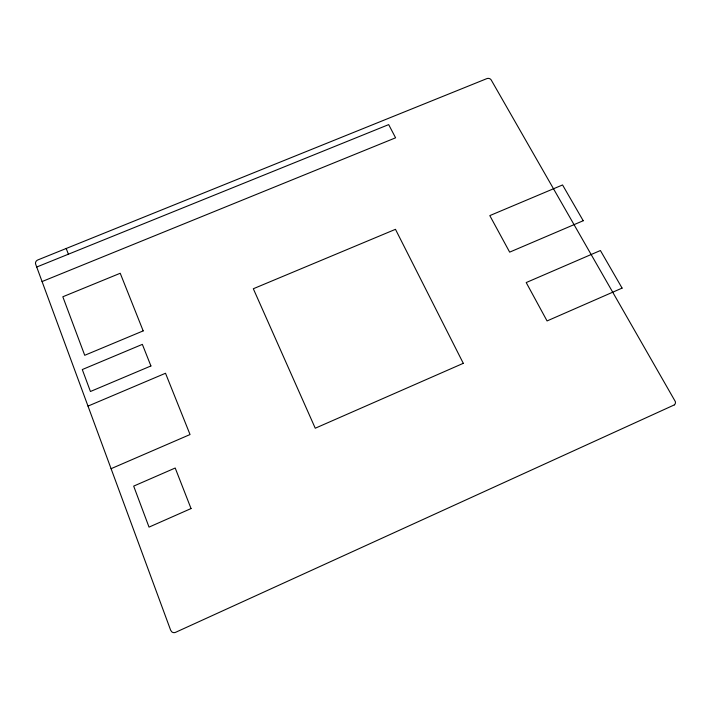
<?xml version="1.0" encoding="UTF-8"?>
<svg xmlns="http://www.w3.org/2000/svg" width="711" height="711" viewBox="0 0 711 711"><rect width="100%" height="100%" fill="white"/><g stroke="black" fill="none" stroke-linecap="round" stroke-linejoin="round"><path stroke-width="1.07" d="M111.076 468.691L190.041 434.537L165.512 373.257L88.004 406.105M42.065 281.556L395.592 137.81L388.677 124.612L36.714 267.025M66.212 248.486L68.398 254.209M674.366 404.879L175.661 632.292A4.115 3.822 -63.6 0 1 171.822 631.875L170.658 630.239L35.648 264.137A3.511 3.066 -27.5 0 1 37.834 259.942L486.857 78.619A3.262 2.8 5.8 0 1 491.221 79.987L675.326 401.564A3.804 3.422 33.1 0 1 674.366 404.879M191.046 508.561L149.026 527.118L133.677 486.111L175.208 468.016L191.046 508.561M463.288 363.321L315.249 428.226L253.32 288.746L395.476 229.324L463.288 363.321M622.089 288.106L547.061 320.937L526.202 282.56L600.404 250.53L622.089 288.106M583.216 220.739L509.663 252.138L489.808 215.611L562.561 184.958L583.216 220.739M150.919 365.961L90.439 391.494L82.289 369.551L142.36 344.373L150.919 365.961M143.178 330.891L84.725 355.296L62.826 296.771L120.23 273.264L143.178 330.891"/></g></svg>
